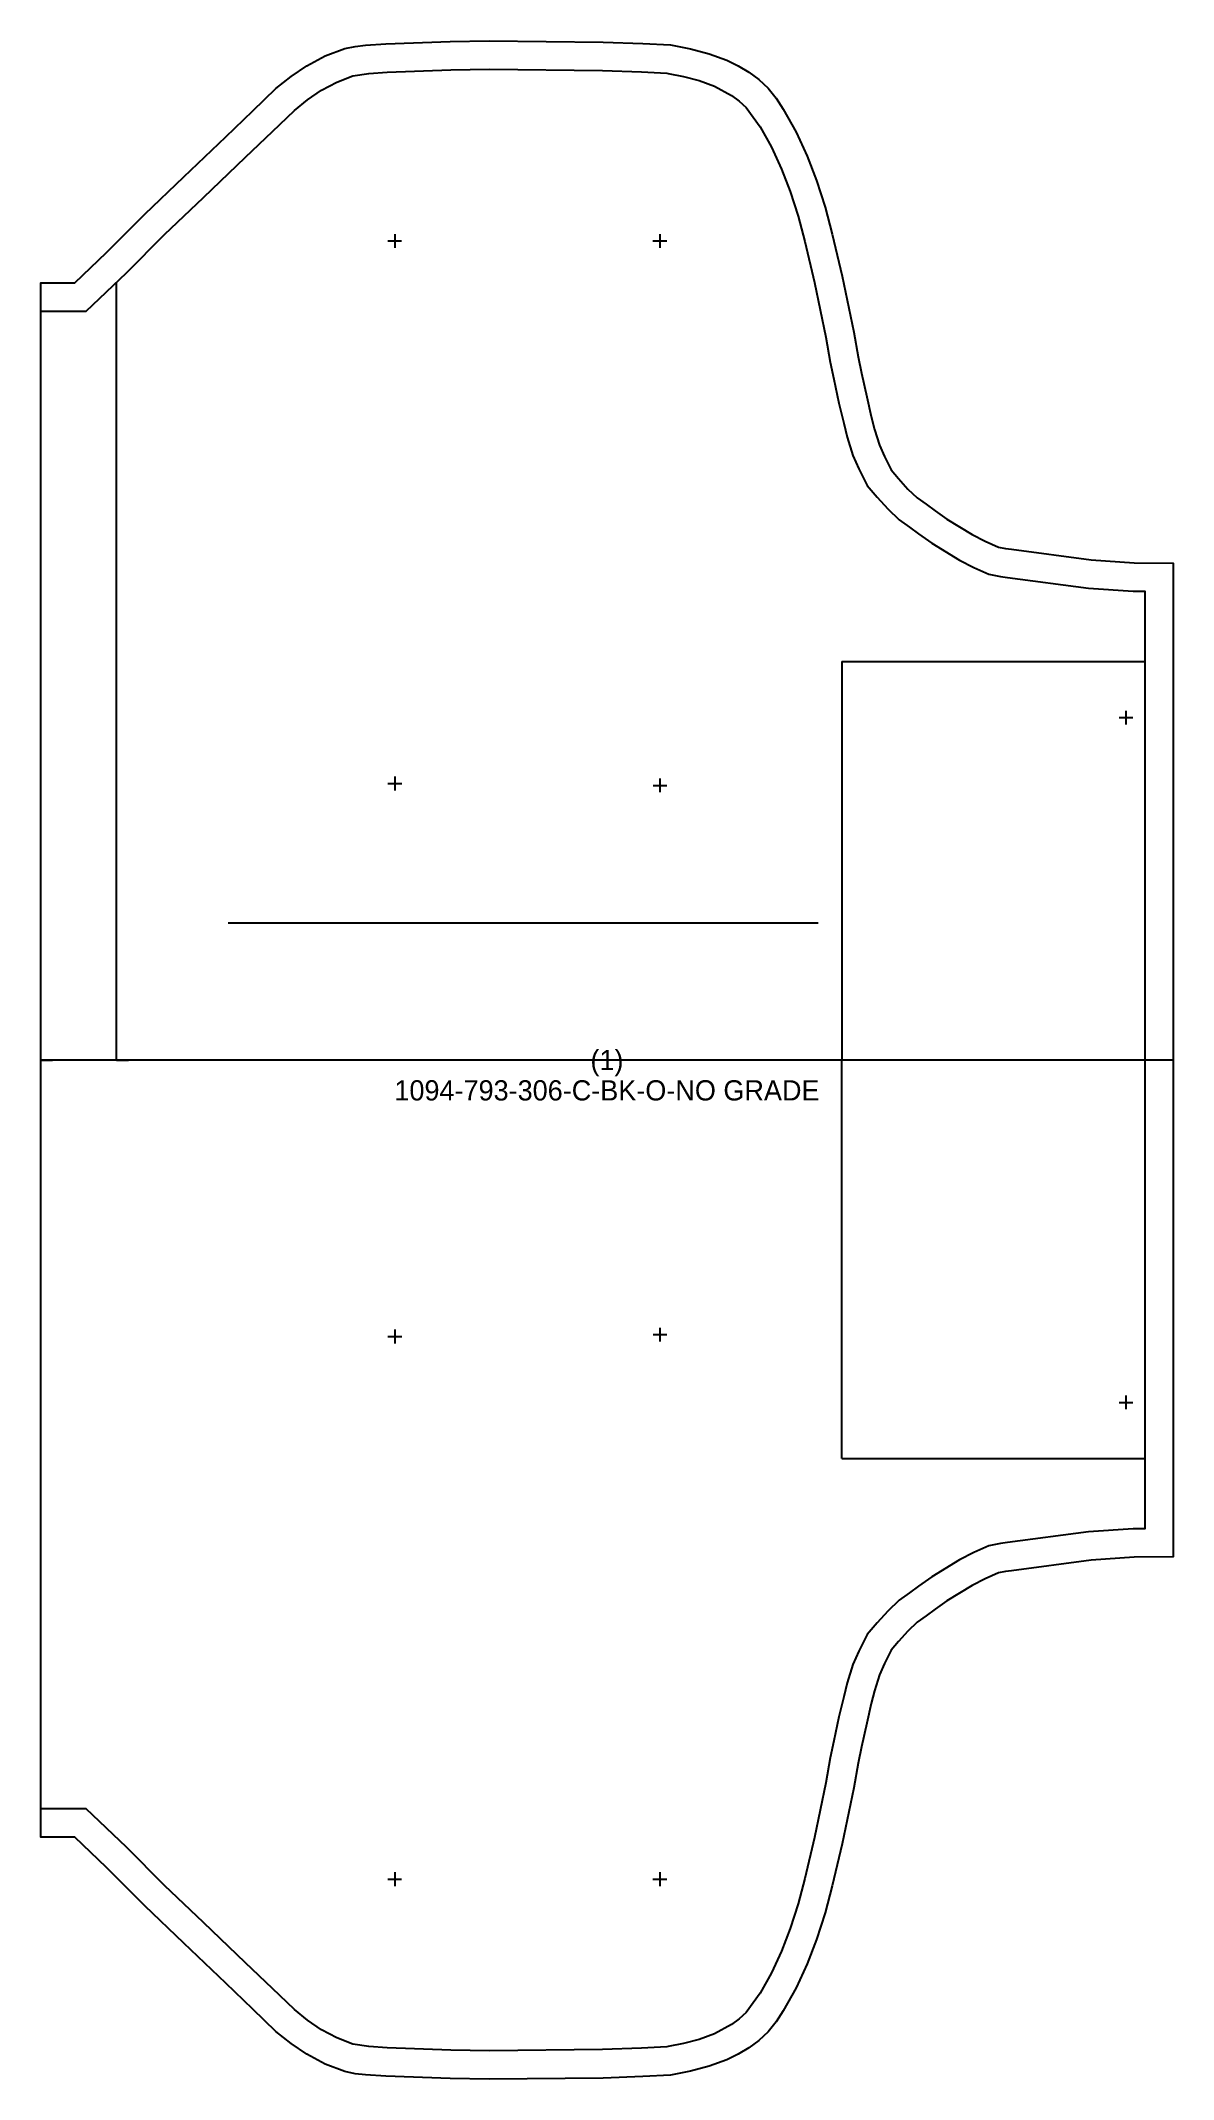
# Model space of a CAD drawing. Header units: inches. Extents: x 0 to 15, y 0 to 26.9.
import ezdxf
from ezdxf.enums import TextEntityAlignment as Align

# ---------------------------------------------------------------- set-up
doc = ezdxf.new("R2010")
doc.units = ezdxf.units.IN

msp = doc.modelspace()

# ---------------------------------------------------------------- linework, layer by layer
at = {"layer": 'T001L001'}
for points in [[(0, 13.45), (0.157, 13.45), (0, 13.45), (0, 23.707), (0.236, 23.707), (0.449, 23.707), (0.868, 24.107), (1.373, 24.611), (1.891, 25.104), (2.446, 25.634), (2.8, 25.975), (3.106, 26.269), (3.305, 26.429), (3.515, 26.572), (3.758, 26.702), (4.014, 26.801), (4.151, 26.827), (4.29, 26.842), (4.555, 26.861), (5.406, 26.891), (5.923, 26.901), (7.429, 26.884), (7.951, 26.867), (8.314, 26.847), (8.358, 26.838), (8.58, 26.794), (8.825, 26.73), (9.061, 26.643), (9.21, 26.57), (9.351, 26.485), (9.484, 26.389), (9.604, 26.277), (9.71, 26.142), (9.806, 25.999), (9.975, 25.697), (10.121, 25.38), (10.246, 25.055), (10.359, 24.704), (10.45, 24.347), (10.585, 23.794), (10.738, 23.057), (10.792, 22.729), (10.838, 22.514), (10.907, 22.2), (10.968, 21.941), (11.008, 21.773), (11.076, 21.565), (11.143, 21.413), (11.231, 21.238), (11.327, 21.123), (11.452, 20.985), (11.573, 20.87), (11.692, 20.785), (11.81, 20.696), (11.963, 20.589), (12.298, 20.387), (12.47, 20.296), (12.649, 20.22), (12.739, 20.201), (12.817, 20.19), (13.873, 20.05), (14.439, 20.012), (14.955, 20.006), (14.955, 13.45), (14.955, 6.895), (14.439, 6.888), (13.873, 6.851), (12.817, 6.711), (12.739, 6.7), (12.649, 6.681), (12.47, 6.605), (12.298, 6.514), (11.963, 6.312), (11.81, 6.205), (11.692, 6.116), (11.573, 6.031), (11.452, 5.915), (11.327, 5.778), (11.231, 5.663), (11.143, 5.488), (11.076, 5.336), (11.008, 5.127), (10.968, 4.96), (10.907, 4.701), (10.838, 4.387), (10.792, 4.172), (10.738, 3.844), (10.585, 3.107), (10.45, 2.554), (10.359, 2.197), (10.246, 1.846), (10.121, 1.521), (9.975, 1.204), (9.806, 0.902), (9.71, 0.759), (9.604, 0.624), (9.484, 0.512), (9.351, 0.416), (9.21, 0.331), (9.061, 0.258), (8.825, 0.171), (8.58, 0.107), (8.358, 0.063), (8.314, 0.054), (7.951, 0.034), (7.429, 0.016), (5.923, 0), (5.406, 0.01), (4.555, 0.04), (4.29, 0.059), (4.151, 0.073), (4.014, 0.1), (3.758, 0.199), (3.515, 0.329), (3.305, 0.472), (3.106, 0.632), (2.8, 0.926), (2.446, 1.267), (1.891, 1.796), (1.373, 2.289), (0.868, 2.794), (0.449, 3.194), (0.236, 3.194), (0, 3.194), (0, 13.45)], [(0, 23.332), (0.236, 23.332), (0.599, 23.332), (1.131, 23.838), (1.635, 24.343), (2.15, 24.833), (2.706, 25.364), (3.059, 25.704), (3.349, 25.982), (3.523, 26.122), (3.707, 26.247), (3.909, 26.355), (4.122, 26.438), (4.331, 26.469), (4.575, 26.486), (5.416, 26.516), (5.924, 26.526), (7.42, 26.51), (7.934, 26.492), (8.267, 26.474), (8.285, 26.47), (8.487, 26.43), (8.696, 26.376), (8.897, 26.302), (9.121, 26.18), (9.224, 26.105), (9.316, 26.019), (9.499, 25.767), (9.651, 25.495), (9.783, 25.208), (9.896, 24.914), (10.002, 24.585), (10.088, 24.25), (10.219, 23.712), (10.369, 22.988), (10.423, 22.659), (10.471, 22.435), (10.541, 22.117), (10.603, 21.854), (10.647, 21.671), (10.725, 21.43), (10.804, 21.253), (10.915, 21.032), (11.044, 20.876), (11.184, 20.723), (11.334, 20.58), (11.471, 20.482), (11.59, 20.393), (11.766, 20.269), (12.133, 20.047), (12.323, 19.948), (12.52, 19.864), (12.673, 19.832), (12.764, 19.818), (13.836, 19.677), (14.425, 19.638), (14.58, 19.636), (14.58, 13.45)], [(4.584, 24.26), (4.766, 24.26)], [(4.675, 24.35), (4.675, 24.169)], [(8.084, 24.26), (8.266, 24.26)], [(8.175, 24.35), (8.175, 24.169)], [(1, 13.45), (1.157, 13.45), (1, 13.45), (1, 23.707)], [(10.58, 18.711), (14.58, 18.711)], [(10.58, 18.711), (10.58, 13.461)], [(14.33, 18.06), (14.33, 17.878)], [(14.239, 17.969), (14.42, 17.969)], [(4.585, 17.1), (4.767, 17.1)], [(4.676, 17.191), (4.676, 17.009)], [(8.085, 17.075), (8.267, 17.075)], [(8.176, 17.166), (8.176, 16.984)], [(10.267, 15.255), (2.475, 15.255)], [(14.955, 13.45), (0, 13.45)], [(14.58, 13.45), (14.58, 7.265), (14.425, 7.263), (13.836, 7.224), (12.764, 7.083), (12.673, 7.069), (12.52, 7.037), (12.323, 6.953), (12.133, 6.854), (11.766, 6.632), (11.59, 6.508), (11.471, 6.418), (11.334, 6.321), (11.184, 6.178), (11.044, 6.025), (10.915, 5.869), (10.804, 5.648), (10.725, 5.471), (10.647, 5.229), (10.603, 5.047), (10.541, 4.784), (10.471, 4.466), (10.423, 4.241), (10.369, 3.913), (10.219, 3.189), (10.088, 2.651), (10.002, 2.316), (9.896, 1.987), (9.783, 1.692), (9.651, 1.406), (9.499, 1.134), (9.316, 0.882), (9.224, 0.796), (9.121, 0.721), (8.897, 0.599), (8.696, 0.525), (8.487, 0.471), (8.285, 0.431), (8.267, 0.427), (7.934, 0.409), (7.42, 0.391), (5.924, 0.375), (5.416, 0.385), (4.575, 0.415), (4.331, 0.432), (4.122, 0.463), (3.909, 0.546), (3.707, 0.653), (3.523, 0.779), (3.349, 0.919), (3.059, 1.197), (2.706, 1.537), (2.15, 2.068), (1.635, 2.558), (1.131, 3.062), (0.599, 3.569), (0.236, 3.569), (0, 3.569)], [(10.58, 8.19), (10.58, 13.44)], [(4.585, 9.801), (4.767, 9.801)], [(4.676, 9.892), (4.676, 9.71)], [(8.085, 9.826), (8.267, 9.826)], [(8.176, 9.917), (8.176, 9.735)], [(14.239, 8.932), (14.42, 8.932)], [(14.33, 9.023), (14.33, 8.841)], [(10.58, 8.19), (14.58, 8.19)], [(4.675, 2.732), (4.675, 2.55)], [(8.175, 2.732), (8.175, 2.55)], [(4.584, 2.641), (4.766, 2.641)], [(8.084, 2.641), (8.266, 2.641)]]:
    msp.add_lwpolyline(points, dxfattribs=at)

# ---------------------------------------------------------------- texts
at = {"layer": 'ABC'}
for s, height, p in [('(1)', 0.2669, (7.477, 13.45)), ('1094-793-306-C-BK-O-NO GRADE', 0.26693, (7.477, 13.05))]:
    msp.add_text(s, height=height, dxfattribs=at).set_placement(p, align=Align.MIDDLE_CENTER)

doc.saveas('drawing.dxf')
